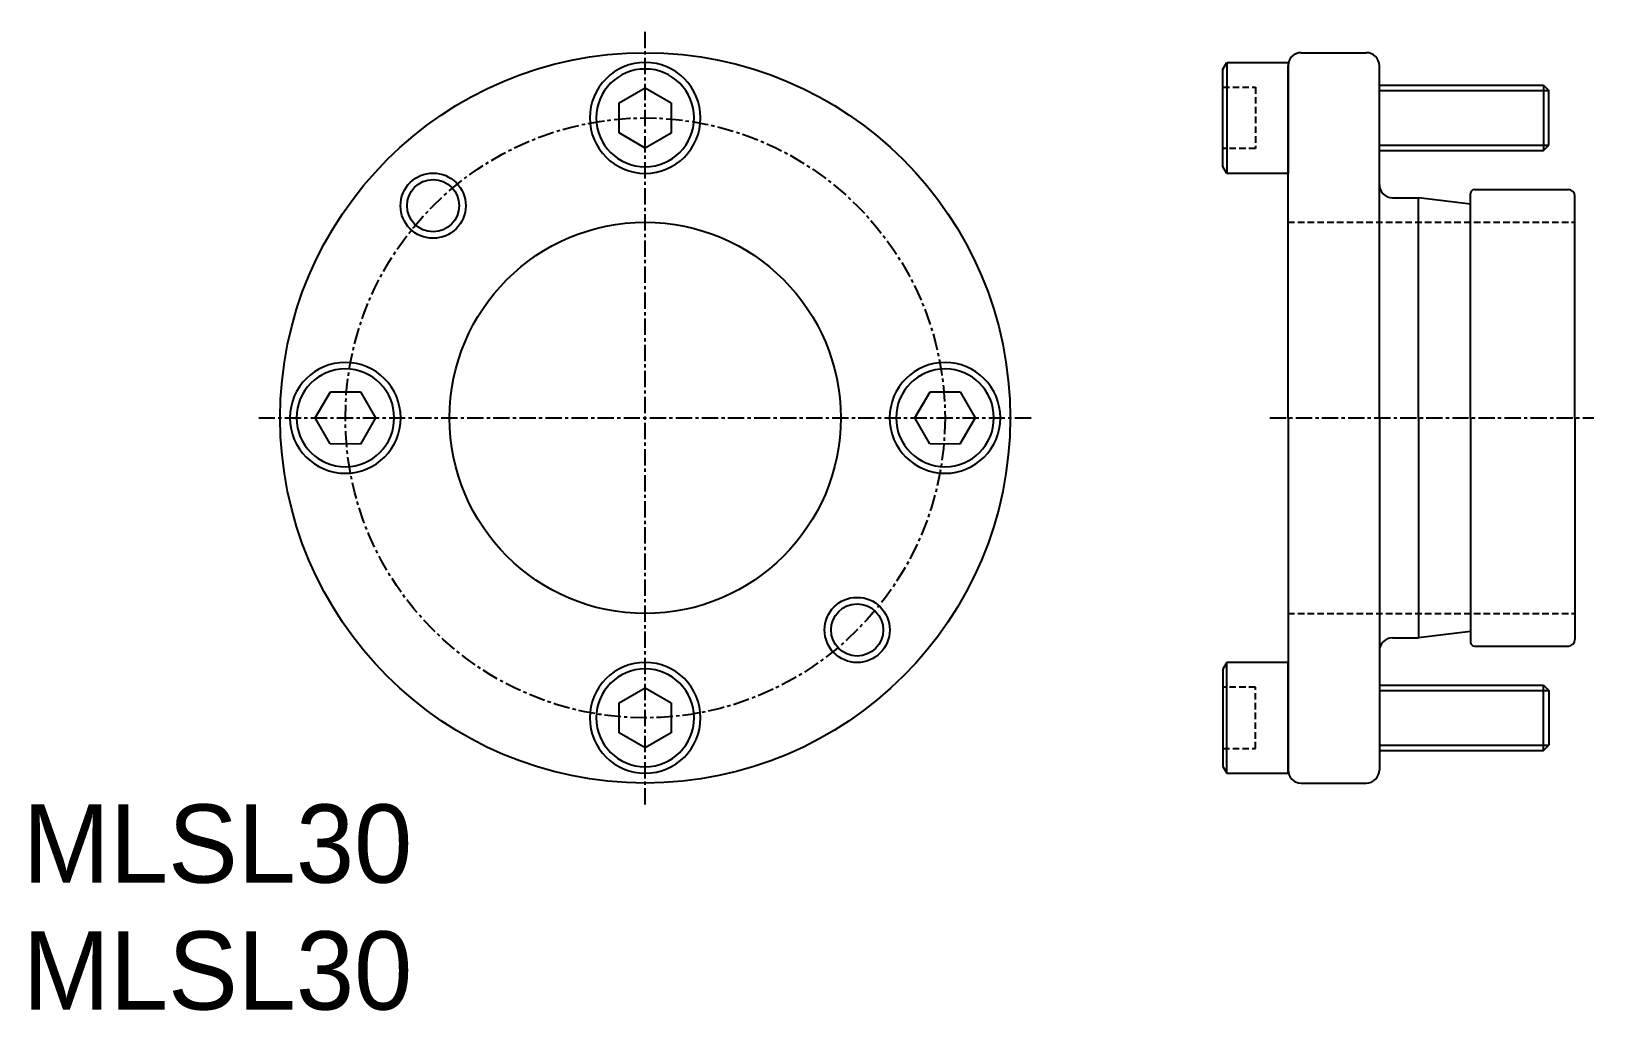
# Model space of a CAD drawing. Extents: x 69 to 189, y 68 to 143.
import ezdxf

# ---------------------------------------------------------------- set-up
doc = ezdxf.new("R2010")
doc.units = 0
doc.linetypes.add('CENTER', pattern=[2, 1.25, -0.25, 0.25, -0.25])
doc.linetypes.add('DASHED', pattern=[0.75, 0.5, -0.25])
doc.layers.get('0').update_dxf_attribs({"linetype": 'CONTINUOUS'})
doc.layers.add('CENTER', color=1, linetype='CENTER')

# ---------------------------------------------------------------- blocks, each defined once
blk = doc.blocks.new('FB55')
at = {"color": 0}
for p, q in [((0, 2.309402), (-2.000001, 1.154701)), ((2.000001, 1.154701), (0, 2.309402)), ((-2.000001, 1.154701), (-2.000001, -1.154701)), ((2.000001, -1.154701), (2.000001, 1.154701)), ((-2.000001, -1.154701), (0, -2.309402)), ((0, -2.309402), (2.000001, -1.154701))]:
    blk.add_line(p, q, dxfattribs=at)
for radius in [4.25, 3.75]:
    blk.add_circle((0, 0), radius, dxfattribs=at)

msp = doc.modelspace()

# ---------------------------------------------------------------- linework, layer by layer
at = {"color": 7, "linetype": 'CONTINUOUS'}
for p, q in [((160.81, 139.73), (161.11, 140.25)), ((161.11, 140.25), (165.81, 140.25)), ((161.11, 140.25), (161.11, 131.75)), ((165.81, 140.25), (165.81, 131.75)), ((166.81, 141), (171.81, 141)), ((160.81, 132.27), (160.81, 139.73)), ((165.81, 113), (165.81, 140)), ((172.81, 113), (172.81, 140)), ((172.81, 138.5), (185.41, 138.5)), ((172.81, 138.1), (185.81, 138.1)), ((185.41, 138.5), (185.41, 133.5)), ((185.41, 138.5), (185.81, 138.1)), ((185.81, 133.9), (185.81, 138.1)), ((172.81, 133.9), (185.81, 133.9)), ((172.81, 133.5), (185.41, 133.5)), ((185.41, 133.5), (185.81, 133.9)), ((161.11, 131.75), (160.81, 132.27)), ((165.81, 131.75), (161.11, 131.75)), ((173.81, 129.88), (175.81, 129.88)), ((175.81, 113), (175.81, 129.88)), ((179.81, 129.38), (175.81, 129.88)), ((179.81, 113), (179.81, 130.2)), ((180.11, 130.5), (187.31, 130.5)), ((187.81, 113), (187.81, 130)), ((165.81, 113), (165.81, 86)), ((172.81, 113), (172.81, 86)), ((175.81, 113), (175.81, 96.13)), ((179.81, 113), (179.81, 95.8)), ((187.81, 113), (187.81, 96)), ((173.81, 96.13), (175.81, 96.13)), ((179.81, 96.63), (175.81, 96.13)), ((180.11, 95.5), (187.31, 95.5)), ((161.11, 94.25), (160.81, 93.73)), ((160.81, 93.73), (160.81, 86.27)), ((165.81, 94.25), (161.11, 94.25)), ((161.11, 85.75), (161.11, 94.25)), ((165.81, 85.75), (165.81, 94.25)), ((172.81, 92.5), (185.41, 92.5)), ((185.41, 87.5), (185.41, 92.5)), ((185.41, 92.5), (185.81, 92.1)), ((172.81, 92.1), (185.81, 92.1)), ((185.81, 92.1), (185.81, 87.9)), ((172.81, 87.9), (185.81, 87.9)), ((172.81, 87.5), (185.41, 87.5)), ((185.41, 87.5), (185.81, 87.9)), ((160.81, 86.27), (161.11, 85.75)), ((161.11, 85.75), (165.81, 85.75)), ((166.81, 85), (171.81, 85))]:
    msp.add_line(p, q, dxfattribs=at)
at = {"color": 3, "linetype": 'DASHED'}
for p, q in [((160.81, 138.35), (163.31, 138.35)), ((163.31, 138.35), (163.31, 133.65)), ((163.31, 133.65), (160.81, 133.65)), ((165.81, 128), (187.81, 128)), ((165.81, 98), (187.81, 98)), ((163.31, 92.35), (160.81, 92.35)), ((163.31, 87.65), (163.31, 92.35)), ((160.81, 87.65), (163.31, 87.65))]:
    msp.add_line(p, q, dxfattribs=at)
at = {"color": 7, "linetype": 'CONTINUOUS'}
for centre, radius in [((116.49, 113), 28), ((100.22, 129.27), 2.5), ((100.22, 129.27), 2), ((116.49, 113), 15), ((132.75, 96.74), 2.5), ((132.75, 96.74), 2)]:
    msp.add_circle(centre, radius, dxfattribs=at)
for centre, radius, start, end in [((166.81, 140), 1, 90, 180), ((171.81, 140), 1, 0, 90), ((173.81, 130.88), 1, 180, 270), ((180.11, 130.2), 0.3, 90, 180), ((187.31, 130), 0.5, 0, 90), ((173.81, 95.13), 1, 90, 180), ((187.31, 96), 0.5, 270, 0), ((180.11, 95.8), 0.3, 180, 270), ((166.81, 86), 1, 180, 270), ((171.81, 86), 1, 270, 0)]:
    msp.add_arc(centre, radius, start, end, dxfattribs=at)
at = {"layer": 'CENTER', "color": 1, "linetype": 'CENTER'}
for p, q in [((116.49, 83.36), (116.49, 142.64)), ((86.84, 113), (146.13, 113)), ((164.41, 113), (189.26, 113))]:
    msp.add_line(p, q, dxfattribs=at)
msp.add_circle((116.49, 113), 23, dxfattribs=at)

# ---------------------------------------------------------------- block references
at = {"color": 7, "linetype": 'CONTINUOUS', "xscale": -1}
for p, rotation in [((116.49, 136), 359.8485822460207), ((93.49, 113), 89.84858224602071), ((139.49, 113), 269.8485822460207), ((116.49, 90), 179.8485822460207)]:
    msp.add_blockref('FB55', p, dxfattribs=dict(at, rotation=rotation))

# ---------------------------------------------------------------- texts
at = {"color": 7, "linetype": 'CONTINUOUS'}
for p in [(68.74, 77.36), (68.74, 67.63)]:
    msp.add_text('MLSL30', height=6, dxfattribs=at).set_placement(p)

doc.saveas('drawing.dxf')
